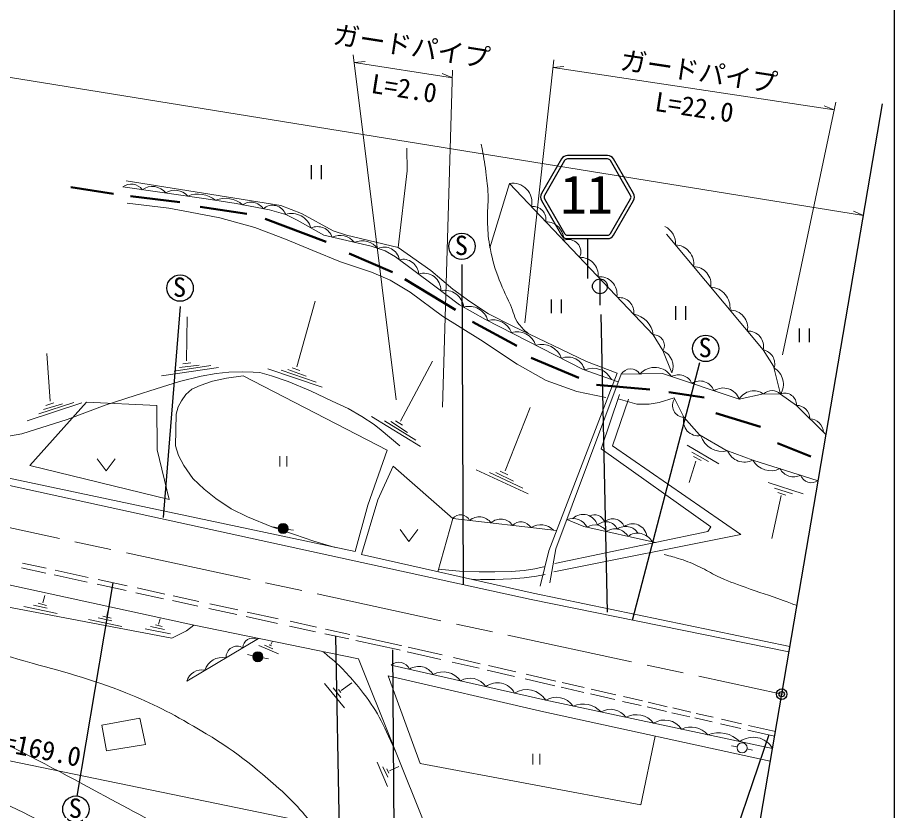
# Model space of a CAD drawing. Units: millimetres, scale not verified. Extents: x 40000 to 680000, y 20000 to 380000.
# Drawn here: x 495865 to 579000, y 244268 to 319448 of the extents above; entities that cross this region are included whole.
import ezdxf
from ezdxf.enums import TextEntityAlignment as Align

# ---------------------------------------------------------------- set-up
doc = ezdxf.new("R2010")
doc.units = ezdxf.units.MM
doc.header["$LTSCALE"] = 1000
doc.header["$PDMODE"] = 32
doc.header["$PDSIZE"] = 500
doc.linetypes.add('CHAIN', pattern=[18.5, 12, -1.5, 3.5, -1.5])
for name, color, linetype, lineweight in [('M-BGD', 7, 'Continuous', 13), ('M-BMK', 2, 'CHAIN', 13), ('M-BMK-SRVR', 3, 'Continuous', 25), ('M-STR-HTXT', 7, 'Continuous', 13), ('M-STR-STRC', 7, 'Continuous', 25), ('M-TTL-BAND', 7, 'Continuous', 25)]:
    doc.layers.add(name, color=color, linetype=linetype, lineweight=lineweight)
doc.layers.add('M-OTRS', color=6, linetype='Continuous')
doc.styles.add('ＭＳ ゴシック', font='')
doc.styles.get('ＭＳ ゴシック').set_extended_font_data('MS Gothic')

msp = doc.modelspace()

# ---------------------------------------------------------------- hatches: boundary and pattern name
at = {"layer": 'M-BGD'}
for points in [[(521509, 270927, 0.9931), (520568, 271080, 0.00346), (520567, 271074, 0.9931)], [(519118, 258757, 0.9931), (518183, 258942, 0.00346), (518182, 258935, 0.9931)]]:
    msp.add_hatch(color=256, dxfattribs=at).paths.add_polyline_path(points)

# ---------------------------------------------------------------- linework, layer by layer
for p, q in [((532760, 307078), (532799, 304909)), ((531939, 297631), (532799, 304909)), ((520812, 301621), (506175, 303955)), ((542493, 303718), (540652, 297604)), ((556131, 289367), (542493, 303718)), ((513736, 302273), (505849, 303387)), ((510218, 301387), (506247, 301841)), ((516596, 301810), (513736, 302273)), ((519750, 301200), (516596, 301810)), ((512234, 300992), (510218, 301387)), ((515047, 300463), (512234, 300992)), ((521285, 300780), (519750, 301200)), ((522789, 300864), (520812, 301621)), ((518362, 299531), (515047, 300463)), ((522379, 300233), (521285, 300780)), ((524902, 298803), (522379, 300233)), ((525796, 299223), (522789, 300864)), ((521255, 298434), (518362, 299531)), ((529382, 297772), (524902, 298803)), ((527058, 298803), (525796, 299223)), ((531939, 297631), (527058, 298803)), ((566557, 287929), (557398, 298901)), ((523854, 297361), (521255, 298434)), ((530707, 297331), (529382, 297772)), ((535049, 295470), (531939, 297631)), ((526474, 296287), (523854, 297361)), ((531695, 296763), (530707, 297331)), ((529410, 295316), (526474, 296287)), ((535312, 294071), (531695, 296763)), ((531191, 294544), (529410, 295316)), ((537131, 293703), (535049, 295470)), ((533095, 293413), (531191, 294544)), ((537773, 292221), (535312, 294071)), ((538751, 292525), (537131, 293703)), ((536168, 291137), (533095, 293413)), ((522347, 286329), (524072, 292546)), ((540233, 290833), (537773, 292221)), ((540517, 291369), (538751, 292525)), ((511888, 286894), (511942, 291067)), ((539745, 288878), (536168, 291137)), ((542830, 290191), (540517, 291369)), ((549486, 286080), (540233, 290833)), ((549812, 286847), (542830, 290191)), ((557056, 287867), (556131, 289367)), ((543216, 286577), (539745, 288878)), ((557898, 285764), (557056, 287867)), ((567545, 286393), (566557, 287929)), ((498944, 283081), (498650, 287582)), ((532159, 281190), (535208, 286877)), ((552696, 285743), (549812, 286847)), ((514905, 286265), (509520, 285465)), ((514182, 286446), (510723, 285928)), ((513092, 286502), (511227, 286278)), ((512301, 286720), (511522, 286600)), ((524744, 284392), (519587, 286139)), ((524183, 284883), (520869, 286002)), ((523239, 285431), (521477, 286083)), ((522635, 285986), (521887, 286235)), ((545979, 285040), (543216, 286577)), ((552817, 284900), (549486, 286080)), ((568197, 283745), (567545, 286393)), ((511232, 284941), (513265, 285460)), ((513265, 285460), (514681, 285712)), ((515663, 285266), (514345, 284976)), ((514681, 285712), (515901, 285838)), ((517268, 285488), (515663, 285266)), ((515901, 285838), (517205, 285852)), ((517205, 285852), (518214, 285838)), ((530902, 278438), (517268, 285488)), ((518214, 285838), (518831, 285782)), ((518831, 285782), (519939, 285488)), ((519939, 285488), (521537, 284955)), ((546237, 268899), (552696, 285743)), ((546901, 269063), (553086, 285620)), ((557002, 285685), (553086, 285620)), ((564285, 283269), (557002, 285685)), ((509017, 284254), (511232, 284941)), ((513186, 284574), (512401, 284200)), ((514345, 284976), (513186, 284574)), ((521537, 284955), (523626, 284044)), ((548873, 283985), (545979, 285040)), ((504180, 282684), (507012, 283623)), ((507012, 283623), (509017, 284254)), ((511812, 283705), (511399, 283092)), ((512401, 284200), (511812, 283705)), ((523626, 284044), (525701, 283085)), ((551623, 283415), (548873, 283985)), ((551189, 278564), (552935, 283695)), ((566599, 283759), (564285, 283269)), ((568197, 283745), (566599, 283759)), ((569711, 282666), (568197, 283745)), ((501952, 282905), (496779, 281209)), ((502406, 282994), (497043, 276979)), ((501209, 282961), (497886, 281868)), ((500125, 282834), (498324, 282298)), ((499308, 282915), (498561, 282665)), ((500577, 281338), (504180, 282684)), ((509072, 282678), (502406, 282994)), ((509093, 278472), (509072, 282678)), ((511399, 283092), (511092, 282542)), ((525701, 283085), (527196, 282391)), ((552269, 278854), (553790, 283256)), ((554566, 282791), (552795, 283283)), ((555743, 282805), (554566, 282791)), ((556697, 282960), (555743, 282805)), ((558107, 283399), (556697, 282960)), ((558107, 283399), (559032, 281548)), ((572513, 279877), (569711, 282666)), ((417420, 282524), (512449, 261864)), ((510906, 281854), (510828, 278854)), ((511092, 282542), (510906, 281854)), ((527196, 282391), (528502, 281630)), ((542101, 276471), (544471, 282472)), ((496286, 279980), (500577, 281338)), ((528502, 281630), (529665, 280855)), ((534073, 278774), (529426, 281611)), ((533633, 279376), (530646, 281195)), ((532833, 280118), (531257, 281141)), ((532365, 280792), (531690, 281200)), ((559032, 281548), (560504, 279880)), ((530333, 280328), (529665, 280855)), ((532121, 278835), (530333, 280328)), ((495021, 279747), (496286, 279980)), ((560504, 279880), (563028, 278422)), ((510828, 278854), (511130, 277908)), ((561588, 271163), (551189, 278564)), ((564424, 270442), (552269, 278854)), ((559342, 278896), (562356, 277130)), ((510250, 273741), (509093, 278472)), ((511130, 277908), (511641, 276969)), ((520727, 277871), (520727, 276887)), ((521400, 277871), (521400, 276887)), ((529070, 273217), (530902, 278438)), ((559805, 278251), (561361, 277354)), ((559959, 277817), (560688, 277452)), ((563028, 278422), (565576, 277484)), ((497043, 276979), (510250, 273741)), ((503425, 277616), (504266, 276476)), ((505107, 277616), (504266, 276476)), ((511641, 276969), (512471, 275756)), ((531482, 276921), (530024, 273710)), ((537126, 271960), (531482, 276921)), ((560169, 277382), (559553, 275363)), ((565576, 277484), (571771, 275537)), ((510479, 260605), (428727, 276152)), ((544282, 274293), (539338, 276572)), ((543776, 274840), (540597, 276301)), ((542894, 275484), (541211, 276318)), ((542352, 276099), (541634, 276426)), ((494072, 275288), (544567, 264263)), ((494311, 275947), (527876, 268806)), ((512471, 275756), (513565, 274732)), ((567035, 275356), (570359, 274279)), ((513565, 274732), (514672, 273849)), ((567626, 274825), (569339, 274284)), ((567945, 274421), (568701, 274169)), ((514672, 273849), (516116, 272854)), ((530024, 273710), (528478, 268547)), ((568256, 274128), (567369, 270048)), ((516116, 272854), (517659, 272097)), ((527876, 268806), (529070, 273217)), ((517659, 272097), (519972, 271157)), ((535710, 266903), (537126, 271960)), ((537126, 271960), (546970, 270811)), ((547945, 271859), (549543, 271189)), ((519972, 271157), (522117, 270428)), ((520568, 271080), (520040, 271170)), ((549543, 271189), (556344, 269687)), ((561305, 270720), (561588, 271163)), ((522036, 270831), (521508, 270921)), ((522117, 270428), (523939, 269811)), ((532130, 270921), (532971, 269780)), ((533813, 270921), (532971, 269780)), ((546696, 266893), (564424, 270442)), ((546794, 267698), (561305, 270720)), ((523939, 269811), (525989, 269207)), ((528478, 268547), (544757, 264869)), ((545424, 265534), (546237, 268899)), ((546331, 265838), (546901, 269063)), ((496326, 267730), (498575, 267240)), ((496228, 267280), (498543, 266776)), ((499437, 267052), (502565, 266370)), ((535777, 267141), (538088, 266940)), ((538088, 266940), (539620, 266899)), ((539620, 266899), (541114, 266884)), ((541114, 266884), (542656, 266929)), ((542656, 266929), (543890, 267033)), ((543890, 267033), (544909, 267176)), ((544909, 267176), (545874, 267412)), ((499351, 266600), (502454, 265925)), ((503513, 266164), (506267, 265564)), ((538890, 266194), (539746, 266161)), ((539746, 266161), (541106, 266166)), ((541106, 266166), (542680, 266215)), ((542680, 266215), (543895, 266316)), ((543895, 266316), (545049, 266481)), ((545049, 266481), (545870, 266656)), ((503419, 265715), (506173, 265116)), ((507194, 265362), (509815, 264791)), ((498261, 263969), (498466, 264642)), ((507095, 264916), (509705, 264348)), ((510630, 264613), (513066, 264083)), ((544757, 264869), (569086, 259824)), ((496466, 263595), (499607, 262931)), ((498681, 263455), (497364, 263735)), ((497812, 263913), (498616, 263716)), ((510545, 264165), (512962, 263639)), ((514098, 263858), (516763, 263277)), ((544567, 264263), (568997, 259305)), ((504334, 262760), (504522, 263486)), ((513994, 263415), (516661, 262834)), ((517648, 263084), (520570, 262448)), ((502599, 262377), (505740, 261713)), ((504814, 262236), (503496, 262517)), ((503945, 262694), (504749, 262498)), ((509244, 261938), (509374, 262437)), ((517527, 262646), (520522, 261995)), ((521701, 262202), (524200, 261657)), ((507972, 261480), (510369, 261007)), ((509795, 261424), (508477, 261723)), ((508944, 261864), (509571, 261714)), ((511882, 261285), (510479, 260605)), ((511882, 261285), (512591, 261835)), ((512449, 261864), (528182, 258632)), ((521632, 261753), (524121, 261212)), ((525072, 261467), (527366, 260967)), ((511913, 256531), (518700, 260580)), ((519883, 260014), (520005, 260252)), ((524986, 261023), (527271, 260526)), ((527947, 260379), (532036, 259490)), ((528032, 260822), (532206, 259913)), ((518743, 259919), (520594, 259134)), ((519279, 259938), (520083, 259608)), ((519711, 259965), (519931, 259870)), ((532036, 259490), (532155, 259462)), ((532206, 259913), (532265, 259899)), ((532899, 259753), (536108, 259016)), ((518183, 258942), (517659, 259049)), ((519642, 258642), (519117, 258750)), ((528182, 258632), (538963, 231809)), ((532795, 259315), (536002, 258577)), ((537184, 258769), (539738, 258182)), ((531301, 258057), (545942, 254722)), ((537069, 258332), (539617, 257745)), ((540523, 258001), (543105, 257408)), ((530998, 257034), (545752, 253630)), ((534021, 248719), (530998, 257034)), ((540402, 257565), (542980, 256971)), ((544085, 257183), (546891, 256538)), ((524978, 256298), (526871, 253985)), ((526553, 255648), (527554, 256371)), ((543986, 256740), (546799, 256092)), ((547504, 256397), (549592, 255917)), ((525803, 255885), (526513, 254978)), ((526299, 255723), (526499, 255461)), ((547404, 255953), (549560, 255457)), ((550194, 255311), (552487, 254784)), ((550245, 255767), (552595, 255227)), ((545942, 254722), (567432, 250144)), ((553223, 254614), (554993, 254207)), ((553318, 255060), (555105, 254650)), ((555638, 254527), (557467, 254107)), ((545752, 253630), (567226, 248941)), ((555540, 254081), (557380, 253658)), ((558000, 253984), (559700, 253594)), ((507471, 253027), (503842, 252354)), ((508006, 250524), (507471, 253027)), ((557908, 253536), (559585, 253150)), ((560082, 253036), (561720, 252659)), ((560205, 253477), (561801, 253111)), ((562610, 252925), (564506, 252489)), ((503842, 252354), (504305, 249914)), ((562511, 252477), (564451, 252031)), ((565167, 252337), (567707, 251753)), ((556328, 251321), (554942, 244808)), ((565085, 251885), (567629, 251299)), ((504305, 249914), (508006, 250524)), ((564086, 250301), (563562, 250409)), ((544717, 249623), (544717, 248639)), ((545390, 249623), (545390, 248639)), ((565544, 250000), (565020, 250108)), ((529959, 248863), (530940, 246535)), ((554942, 244808), (534021, 248719)), ((530510, 248414), (530968, 247414)), ((530883, 248228), (531070, 247809)), ((531141, 248029), (532017, 248428))]:
    msp.add_line(p, q, dxfattribs=at)
at = {"layer": 'M-BGD', "lineweight": 25}
for p, q in [((523704, 305435), (523704, 304135)), ((524679, 304135), (524679, 305435)), ((538152, 265664), (538025, 296027)), ((546464, 292707), (546464, 291407)), ((547439, 291407), (547439, 292707)), ((509707, 272047), (511307, 292066)), ((558246, 292092), (558246, 290792)), ((559221, 290792), (559221, 292092)), ((569963, 289957), (569963, 288657)), ((570938, 288657), (570938, 289957)), ((554157, 262317), (560562, 286727)), ((504900, 265862), (501494, 245638)), ((526019, 260799), (526422, 238120)), ((567088, 251424), (560506, 232142))]:
    msp.add_line(p, q, dxfattribs=at)
at = {"layer": 'M-BGD', "lineweight": 50}
for p, q in [((500925, 303350), (504963, 302719)), ((506572, 302498), (511241, 301930)), ((513165, 301489), (517613, 300826)), ((519348, 300353), (525120, 298176)), ((527297, 297083), (531398, 295316)), ((532575, 294643), (537391, 291741)), ((539010, 290606), (543195, 288313)), ((544562, 287178), (549063, 285285)), ((550766, 284612), (555813, 284192)), ((557622, 283918), (560945, 283434)), ((562059, 281941), (566307, 280637)), ((567926, 279102), (571081, 277819))]:
    msp.add_line(p, q, dxfattribs=at)
at = {"layer": 'M-BGD', "lineweight": 25}
for centre in [(537996, 297755), (511277, 293793), (561102, 288071), (501399, 244392)]:
    msp.add_circle(centre, 1250, dxfattribs=at)
at = {"layer": 'M-BGD'}
for centre in [(521038, 271001), (518650, 258846), (564553, 250204)]:
    msp.add_circle(centre, 477, dxfattribs=at)
for centre, radius, start, end in [((506639, 302323), 1326, 37.34517, 126.56579), ((542816, 301937), 1810, 346.79504, 100.28887), ((508638, 301804), 1625, 38.37916, 125.53179), ((510787, 301468), 1605, 40.87294, 123.03801), ((512984, 300058), 2649, 51.32199, 111.80321), ((515571, 299829), 2479, 48.72324, 112.0613), ((517997, 300537), 1400, 33.73691, 124.37872), ((520043, 300331), 1321, 19.86647, 131.88847), ((544729, 300303), 1230, 350.06103, 97.02288), ((521855, 298966), 1901, 16.14335, 107.45267), ((524286, 298128), 1495, 19.2282, 113.85676), ((545931, 298378), 1713, 357.38551, 89.6984), ((556496, 298054), 1745, 354.90923, 64.8134), ((526444, 297033), 1754, 38.87734, 115.21203), ((528529, 296352), 1922, 38.87745, 111.97033), ((530626, 296227), 1460, 10.34594, 114.30964), ((548103, 297229), 1166, 333.81841, 113.2655), ((558155, 296082), 1819, 352.19198, 87.51091), ((532407, 295044), 1486, 3.29715, 103.39063), ((549205, 295007), 1708, 355.20873, 91.87518), ((534378, 293576), 1628, 359.0651, 107.4307), ((559924, 294155), 1680, 350.84123, 88.86167), ((551055, 293227), 1644, 351.92332, 95.16059), ((536368, 291765), 1821, 7.20535, 101.49156), ((561476, 291956), 1935, 352.87227, 86.83063), ((552906, 291515), 1384, 351.85632, 95.22759), ((538680, 290219), 1845, 15.67733, 105.89807), ((553896, 289100), 2251, 6.82443, 80.25948), ((563397, 290027), 1688, 349.6568, 90.0461), ((540950, 288943), 1842, 20.10479, 105.52185), ((543212, 287781), 1872, 19.09734, 106.5293), ((556176, 288360), 1009, 330.76644, 92.568), ((565123, 288256), 1470, 347.13812, 92.56477), ((545532, 286453), 2017, 19.78394, 105.8427), ((556345, 286363), 1664, 338.90548, 64.69733), ((566312, 286614), 1337, 342.69968, 79.45656), ((548055, 285653), 1610, 13.64749, 112.8646), ((550423, 284252), 1953, 26.69582, 114.27544), ((553987, 285096), 1042, 32.09748, 149.80814), ((556272, 284397), 1880, 32.2292, 138.21871), ((566706, 284689), 1764, 327.67494, 59.98676), ((558541, 284222), 1360, 23.33727, 119.95007), ((560561, 283579), 1411, 20.17205, 123.11529), ((562766, 282705), 1621, 20.3606, 122.92674), ((565672, 282431), 1620, 55.08462, 148.86765), ((567391, 282953), 1131, 44.52103, 134.4738), ((568616, 282731), 1097, 356.57771, 112.44736), ((559085, 282672), 1125, 145.85392, 267.27618), ((569757, 281456), 1211, 358.09407, 92.16936), ((560392, 281195), 1406, 165.44051, 279.59437), ((570883, 280017), 1401, 3.7063, 86.55713), ((562687, 280478), 2166, 197.99252, 283.01573), ((564783, 279035), 1742, 202.52026, 297.06105), ((567284, 278435), 1956, 209.11348, 296.00194), ((569430, 277348), 1452, 207.46738, 297.64804), ((571104, 276390), 1053, 198.2293, 306.88612), ((537861, 271314), 979, 28.01427, 138.67243), ((539633, 270694), 1410, 36.63717, 130.04952), ((541676, 270579), 1321, 33.06111, 133.62558), ((548474, 270347), 1602, 28.64984, 109.29511), ((549485, 270921), 1416, 16.24818, 133.49074), ((550555, 271250), 1050, 21.63941, 115.68458), ((552293, 270759), 1162, 21.88072, 130.92953), ((543581, 270494), 1134, 31.99182, 134.69487), ((545463, 269646), 1716, 44.28624, 122.40046), ((550599, 270090), 1252, 30.05465, 125.02795), ((551656, 270473), 1171, 23.80272, 133.84931), ((553523, 269833), 1368, 31.74272, 125.57625), ((554171, 270094), 1359, 8.34745, 126.07232), ((552491, 269524), 1441, 30.95117, 124.13143), ((554641, 268961), 1593, 30.06661, 125.01599), ((518134, 259692), 910, 62.10599, 179.53358), ((516689, 258779), 1064, 59.83575, 181.80382), ((515282, 257053), 1727, 78.55873, 163.08083), ((532020, 257254), 1078, 22.49433, 131.84165), ((533893, 256312), 1614, 31.38494, 122.95104), ((513328, 256111), 1476, 78.18262, 163.45695), ((536244, 255448), 1963, 34.6033, 119.73268), ((538771, 255032), 1781, 33.56722, 120.76877), ((541353, 254540), 1840, 27.72984, 126.60615), ((544124, 253573), 2151, 32.28447, 122.05152), ((546948, 253068), 1936, 34.64392, 121.308), ((549463, 252018), 2340, 42.72604, 113.22587), ((552094, 252082), 1776, 35.0304, 120.92151), ((554527, 251294), 2055, 37.51982, 118.4321), ((557193, 250903), 1942, 33.7316, 122.22032), ((559705, 250066), 2115, 40.86079, 115.09112), ((562326, 248761), 2877, 45.14805, 110.80386), ((565605, 249118), 2095, 29.32449, 126.62742)]:
    msp.add_arc(centre, radius, start, end, dxfattribs=at)
for points, knots in [([(544283, 289496), (543853, 289828), (543697, 289987), (543396, 290368), (542912, 290983), (542908, 291488), (542594, 292204), (542122, 293283), (541774, 293854), (541383, 294965), (540994, 296072), (540822, 296715), (540619, 297871), (540462, 298761), (540453, 299272), (540417, 300175), (540379, 301136), (540508, 301675), (540470, 302635), (540435, 303489), (540374, 303966), (540267, 304814), (540137, 305845), (540062, 306194), (539816, 307436)], [0, 0, 0, 0, 1, 1, 1, 2, 2, 2, 3, 3, 3, 4, 4, 4, 5, 5, 5, 6, 6, 6, 7, 7, 7, 8, 8, 8, 8]), ([(497116, 230286), (495590, 231927), (495048, 232432), (493578, 233644), (491420, 235422), (490006, 236179), (487523, 237465), (484904, 238822), (483245, 239161), (480480, 240189), (477614, 241255), (475990, 241802), (473104, 242812), (469895, 243935), (468086, 244530), (464875, 245644), (461712, 246741), (459943, 247363), (456785, 248476), (452927, 249836), (450781, 250642), (446915, 251981), (443880, 253032), (442182, 253625), (439127, 254617), (436164, 255579), (434452, 255956), (431504, 256964), (428771, 257899), (427259, 258479), (424585, 259569), (421879, 260672), (420308, 261199), (417751, 262611), (415601, 263798), (414387, 264506), (412528, 266109), (410696, 267688), (409734, 268677), (408260, 270593), (406988, 272247), (406374, 273262), (405411, 275113), (404601, 276669), (404536, 277731), (403648, 279244), (402739, 280794), (402183, 281666), (400935, 282958), (399912, 284017), (399333, 284681), (398021, 285348), (396332, 286208), (395261, 286436), (393421, 286894), (392262, 287182), (391592, 287271), (390404, 287400), (389411, 287508), (388843, 287621), (387850, 287516), (386492, 287373), (385600, 287525), (384422, 286834), (383869, 286510), (383609, 286342), (383114, 285844)], [0, 0, 0, 0, 1, 1, 1, 2, 2, 2, 3, 3, 3, 4, 4, 4, 5, 5, 5, 6, 6, 6, 7, 7, 7, 8, 8, 8, 9, 9, 9, 10, 10, 10, 11, 11, 11, 12, 12, 12, 13, 13, 13, 14, 14, 14, 15, 15, 15, 16, 16, 16, 17, 17, 17, 18, 18, 18, 19, 19, 19, 20, 20, 20, 21, 21, 21, 22, 22, 22, 22]), ([(513811, 231504), (511846, 233361), (511281, 233871), (509585, 235302), (507437, 237112), (506206, 238105), (503878, 239678), (500862, 241716), (499095, 242771), (495820, 244361), (492669, 245891), (490825, 246593), (487531, 247785), (483971, 249074), (481892, 249546), (478264, 250631), (473795, 251967), (471300, 252747), (466800, 253974), (463245, 254944), (461201, 255291), (457664, 256323), (453893, 257423), (451835, 258216), (448108, 259455), (443566, 260966), (440974, 261684), (436501, 263386), (433921, 264367), (432419, 264821), (429994, 266138), (428047, 267195), (427056, 267960), (425193, 269159), (423641, 270159), (422647, 270553), (421240, 271748), (420178, 272649), (419773, 273351), (418825, 274371), (417712, 275567), (417007, 276165), (415964, 277423), (415128, 278432), (414857, 279162), (413942, 280099), (413566, 280484), (413428, 280632), (412942, 281046)], [0, 0, 0, 0, 1, 1, 1, 2, 2, 2, 3, 3, 3, 4, 4, 4, 5, 5, 5, 6, 6, 6, 7, 7, 7, 8, 8, 8, 9, 9, 9, 10, 10, 10, 11, 11, 11, 12, 12, 12, 13, 13, 13, 14, 14, 14, 15, 15, 15, 16, 16, 16, 16]), ([(522604, 230778), (520609, 233207), (519970, 233932), (518104, 235784), (515756, 238114), (514301, 239295), (511620, 241233), (508440, 243531), (506367, 244379), (502932, 246275), (498405, 248772), (495794, 250032), (491201, 252407), (487071, 254542), (484801, 255827), (480600, 257819), (478232, 258942), (476922, 259632), (474448, 260497), (472049, 261336), (470619, 261535), (468144, 262112), (464946, 262857), (463078, 262966), (459926, 263885), (457888, 264478), (456693, 264755), (454831, 265773), (453380, 266566), (452685, 267208), (451374, 268215), (450031, 269246), (449248, 269804), (448061, 271011), (447373, 271711), (446955, 272184), (446498, 272773)], [0, 0, 0, 0, 1, 1, 1, 2, 2, 2, 3, 3, 3, 4, 4, 4, 5, 5, 5, 6, 6, 6, 7, 7, 7, 8, 8, 8, 9, 9, 9, 10, 10, 10, 11, 11, 11, 12, 12, 12, 12]), ([(530505, 231662), (529770, 233642), (529491, 234260), (528682, 235850), (527462, 238247), (526565, 239494), (524887, 241597), (523331, 243548), (522503, 244711), (520635, 246366), (517714, 248954), (515942, 250302), (512560, 252249), (509943, 253756), (508426, 254546), (505607, 255629), (501906, 257052), (499712, 257506), (495908, 258621), (492500, 259620), (490586, 260163), (487152, 261070), (483943, 261918), (482045, 262036), (478894, 263080), (476793, 263776), (475597, 264163), (473630, 265178), (472407, 265809), (471720, 266187), (470630, 267029), (469553, 267861), (469186, 268257), (468105, 269431)], [0, 0, 0, 0, 1, 1, 1, 2, 2, 2, 3, 3, 3, 4, 4, 4, 5, 5, 5, 6, 6, 6, 7, 7, 7, 8, 8, 8, 9, 9, 9, 10, 10, 10, 11, 11, 11, 11]), ([(557152, 268526), (557889, 268357), (558109, 268301), (558708, 268105), (559439, 267867), (559831, 267682), (560530, 267362), (561196, 267057), (561521, 266790), (562185, 266479), (563193, 266006), (563790, 265814), (564835, 265427), (566236, 264908), (567051, 264701), (568452, 264180), (569003, 263975), (569325, 263854), (569747, 263689)], [0, 0, 0, 0, 1, 1, 1, 2, 2, 2, 3, 3, 3, 4, 4, 4, 5, 5, 5, 6, 6, 6, 6]), ([(524831, 259321), (524957, 259219), (525091, 259110), (525234, 258991), (526595, 257863), (527269, 257114), (528379, 255739), (530017, 253711), (530400, 252671), (531677, 249937)], [0, 0, 0, 0, 1, 1, 1, 2, 2, 2, 3, 3, 3, 3])]:
    msp.add_open_spline(points, degree=3, knots=knots, dxfattribs=at)
at = {"layer": 'M-BMK'}
msp.add_line((470019, 276494), (568312, 255295), dxfattribs=at)
at = {"layer": 'M-BMK-SRVR'}
for p, q in [((568312, 255295), (577879, 311278)), ((563848, 229171), (568312, 255295))]:
    msp.add_line(p, q, dxfattribs=at)
msp.add_circle((568312, 255295), 500, dxfattribs=at)
msp.add_point((568312, 255295), dxfattribs=at)
at = {"layer": 'M-OTRS'}
msp.add_point((568312, 255295), dxfattribs=at)
at = {"layer": 'M-STR-HTXT'}
for p, q in [((408921, 327724), (576067, 300676)), ((531755, 283206), (527698, 315920)), ((527789, 315189), (528815, 315281)), ((527789, 315189), (537085, 313726)), ((543948, 290496), (546722, 315447)), ((536166, 282512), (537107, 314463)), ((546640, 314714), (547667, 314812)), ((546640, 314714), (573277, 310690)), ((537085, 313726), (536136, 314129)), ((568370, 287468), (573429, 311411)), ((573277, 310690), (572325, 311087)), ((576067, 300676), (575120, 301083)), ((398478, 268782), (564786, 234661))]:
    msp.add_line(p, q, dxfattribs=at)
at = {"layer": 'M-STR-STRC'}
for p, q in [((547438, 306043), (545538, 302752)), ((551800, 306368), (548001, 306368)), ((551800, 306043), (548001, 306043)), ((554263, 302752), (552363, 306043)), ((547719, 305880), (545820, 302590)), ((553981, 302590), (552082, 305880)), ((545538, 302102), (547438, 298812)), ((545820, 302265), (547719, 298974)), ((552082, 298974), (553981, 302265)), ((552363, 298812), (554263, 302102)), ((548001, 298812), (551800, 298812)), ((548001, 298487), (551800, 298487)), ((549886, 298487), (549886, 294707)), ((551078, 294671), (551078, 292170)), ((551169, 291295), (551766, 263057)), ((531416, 259496), (531555, 237931))]:
    msp.add_line(p, q, dxfattribs=at)
msp.add_circle((551078, 293967), 704, dxfattribs=at)
for centre, radius, start, end in [((548001, 305718), 650, 90, 150), ((548001, 305718), 325, 90, 150), ((551800, 305718), 650, 30, 90), ((551800, 305718), 325, 30, 90), ((546101, 302427), 650, 150, 210), ((553700, 302427), 650, 330, 30), ((546101, 302427), 325, 150, 210), ((553700, 302427), 325, 330, 30), ((548001, 299137), 650, 210, 270), ((548001, 299137), 325, 210, 270), ((551800, 299137), 325, 270, 330), ((551800, 299137), 650, 270, 330)]:
    msp.add_arc(centre, radius, start, end, dxfattribs=at)
at = {"layer": 'M-TTL-BAND'}
msp.add_line((579000, 20000), (579000, 370000), dxfattribs=at)

# ---------------------------------------------------------------- texts
at = {"layer": 'M-BGD', "style": 'ＭＳ ゴシック'}
for p in [(537317, 296381), (510599, 292420), (560424, 286697), (500720, 243018)]:
    msp.add_text('S', height=1833, dxfattribs=at).set_placement(p, align=Align.BOTTOM_LEFT)
at = {"layer": 'M-STR-HTXT', "style": 'ＭＳ ゴシック'}
for s, rotation, p in [('ガードパイプ', 351.058, (525584, 316448)), ('ガードパイプ', 351.409, (552826, 314006)), ('L=2.0', 351.058, (529211, 311774)), ('L=22.0', 351.409, (556116, 310064)), ('U型側溝\u3000\u3000L=169.0', 348.406, (479534, 252380))]:
    msp.add_text(s, height=1833, rotation=rotation, dxfattribs=at).set_placement(p, align=Align.BOTTOM_LEFT)
at = {"layer": 'M-STR-STRC', "style": 'ＭＳ ゴシック'}
msp.add_text('11', height=3666, dxfattribs=at).set_placement((549823, 299746), align=Align.BOTTOM_CENTER)

doc.saveas('drawing.dxf')
